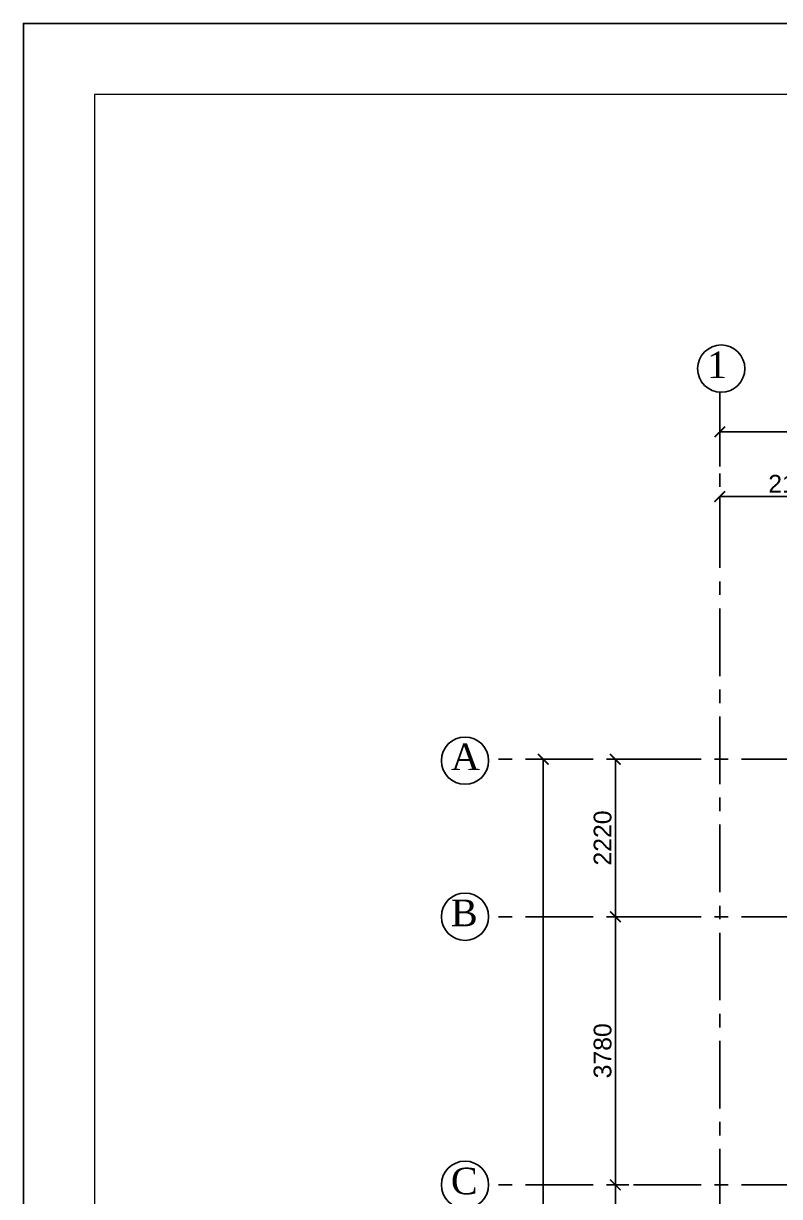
# Model space of a CAD drawing. Header units: inches. Extents: x 207135 to 337634, y -175669 to -89669.
# Drawn here: x 207135 to 217800, y -106208 to -89669 of the extents above; entities that cross this region are included whole.
import ezdxf

# ---------------------------------------------------------------- set-up
doc = ezdxf.new("R2010")
doc.units = ezdxf.units.IN
doc.header["$MEASUREMENT"] = 0
doc.linetypes.add('CENTER', pattern=[50.8, 31.75, -6.35, 6.35, -6.35])
for name, color, linetype in [('GIRD CIR', 1, 'Continuous'), ('GIRD TEXT', 4, 'Continuous'), ('GRID', 8, 'CENTER'), ('GRID DIM', 4, 'Continuous')]:
    doc.layers.add(name, color=color, linetype=linetype)
doc.layers.add('JKEC COLHAT', color=2, linetype='Continuous', lineweight=20)
doc.styles.add('T200', font='sanss___.ttf', dxfattribs={"height": 250})
doc.styles.add('T400', font='romantic.ttf')
doc.dimstyles.new('T 300', dxfattribs={"dimtxt": 250, "dimasz": 150, "dimexe": 1, "dimexo": 0, "dimgap": 50, "dimtad": 1, "dimdec": 0, "dimrnd": 5, "dimdsep": 46, "dimtxsty": 'T200', "dimblk": 'ARCHTICK', "dimcen": 2.5, "dimdle": 1, "dimclrd": 5, "dimclre": 253, "dimclrt": 4, "dimadec": 0, "dimazin": 0, "dimtfac": 1, "dimtdec": 0, "dimtmove": 2, "dimatfit": 3, "dimfxl": 0, "dimarcsym": 0})

# ---------------------------------------------------------------- blocks, each defined once
blk = doc.blocks.new('_ARCHTICK')
at = {"color": 0, "linetype": 'ByBlock', "const_width": 0.15}
blk.add_lwpolyline([(-0.5, -0.5), (0.5, 0.5)], dxfattribs=at)
blk = doc.blocks.new('*D36')
at = {"layer": 'Defpoints', "color": 0}
for p in [(214466, -100043), (214815, -100043, 15), (214815, -123693, 15)]:
    blk.add_point(p, dxfattribs=at)
at = {"layer": 'GRID DIM', "color": 253, "lineweight": -2}
for p, q in [((214815, -100043), (214465, -100043)), ((214815, -123693), (214465, -123693))]:
    blk.add_line(p, q, dxfattribs=at)
at = {"layer": 'GRID DIM', "color": 5, "lineweight": -2}
blk.add_line((214466, -123694), (214466, -100042), dxfattribs=at)
at = {"layer": 'GRID DIM', "color": 5, "lineweight": -2, "xscale": 150, "yscale": 150, "zscale": 150}
for p, rotation in [((214466, -100043), 90), ((214466, -123693), 270)]:
    blk.add_blockref('_ARCHTICK', p, dxfattribs=dict(at, rotation=rotation))
at = {"layer": 'GRID DIM', "color": 4, "insert": (214287, -111868), "char_height": 250, "attachment_point": 5, "rotation": 90, "style": 'T200'}
blk.add_mtext('23650', dxfattribs=at)
blk = doc.blocks.new('*D37')
at = {"layer": 'Defpoints', "color": 0}
for p in [(215760, -100043, 15), (215484, -102263), (215760, -102263, 15)]:
    blk.add_point(p, dxfattribs=at)
at = {"layer": 'GRID DIM', "color": 253, "lineweight": -2}
for p, q in [((215760, -100043), (215483, -100043)), ((215760, -102263), (215483, -102263))]:
    blk.add_line(p, q, dxfattribs=at)
at = {"layer": 'GRID DIM', "color": 5, "lineweight": -2}
blk.add_line((215484, -100042), (215484, -102264), dxfattribs=at)
at = {"layer": 'GRID DIM', "color": 5, "lineweight": -2, "xscale": 150, "yscale": 150, "zscale": 150}
for p, rotation in [((215484, -100043), 90), ((215484, -102263), 270)]:
    blk.add_blockref('_ARCHTICK', p, dxfattribs=dict(at, rotation=rotation))
at = {"layer": 'GRID DIM', "color": 4, "insert": (215305, -101153), "char_height": 250, "attachment_point": 5, "rotation": 90, "style": 'T200'}
blk.add_mtext('2220', dxfattribs=at)
blk = doc.blocks.new('*D38')
at = {"layer": 'Defpoints', "color": 0}
for p in [(215760, -102263, 15), (215484, -106043), (215674, -106043, 15)]:
    blk.add_point(p, dxfattribs=at)
at = {"layer": 'GRID DIM', "color": 253, "lineweight": -2}
for p, q in [((215760, -102263), (215483, -102263)), ((215674, -106043), (215483, -106043))]:
    blk.add_line(p, q, dxfattribs=at)
at = {"layer": 'GRID DIM', "color": 5, "lineweight": -2}
blk.add_line((215484, -102262), (215484, -106044), dxfattribs=at)
at = {"layer": 'GRID DIM', "color": 5, "lineweight": -2, "xscale": 150, "yscale": 150, "zscale": 150}
for p, rotation in [((215484, -102263), 90), ((215484, -106043), 270)]:
    blk.add_blockref('_ARCHTICK', p, dxfattribs=dict(at, rotation=rotation))
at = {"layer": 'GRID DIM', "color": 4, "insert": (215305, -104153), "char_height": 250, "attachment_point": 5, "rotation": 90, "style": 'T200'}
blk.add_mtext('3780', dxfattribs=at)
blk = doc.blocks.new('*D39')
at = {"layer": 'Defpoints', "color": 0}
for p in [(215674, -106043, 15), (215484, -108003), (215630, -108003, 15)]:
    blk.add_point(p, dxfattribs=at)
at = {"layer": 'GRID DIM', "color": 253, "lineweight": -2}
for p, q in [((215674, -106043), (215483, -106043)), ((215630, -108003), (215483, -108003))]:
    blk.add_line(p, q, dxfattribs=at)
at = {"layer": 'GRID DIM', "color": 5, "lineweight": -2}
blk.add_line((215484, -106042), (215484, -108004), dxfattribs=at)
at = {"layer": 'GRID DIM', "color": 5, "lineweight": -2, "xscale": 150, "yscale": 150, "zscale": 150}
for p, rotation in [((215484, -106043), 90), ((215484, -108003), 270)]:
    blk.add_blockref('_ARCHTICK', p, dxfattribs=dict(at, rotation=rotation))
at = {"layer": 'GRID DIM', "color": 4, "insert": (215305, -107023), "char_height": 250, "attachment_point": 5, "rotation": 90, "style": 'T200'}
blk.add_mtext('1960', dxfattribs=at)
blk = doc.blocks.new('*D50')
at = {"layer": 'Defpoints', "color": 0}
for p in [(300026, -95426), (216957, -95914, 15), (300026, -95914, 15)]:
    blk.add_point(p, dxfattribs=at)
at = {"layer": 'GRID DIM', "color": 5, "lineweight": -2}
blk.add_line((216956, -95426), (300027, -95426), dxfattribs=at)
at = {"layer": 'GRID DIM', "color": 253, "lineweight": -2}
for p, q in [((216957, -95914), (216957, -95425)), ((300026, -95914), (300026, -95425))]:
    blk.add_line(p, q, dxfattribs=at)
at = {"layer": 'GRID DIM', "color": 5, "lineweight": -2, "xscale": 150, "yscale": 150, "zscale": 150, "rotation": 180}
blk.add_blockref('_ARCHTICK', (216957, -95426), dxfattribs=at)
at = {"layer": 'GRID DIM', "color": 5, "lineweight": -2, "xscale": 150, "yscale": 150, "zscale": 150}
blk.add_blockref('_ARCHTICK', (300026, -95426), dxfattribs=at)
at = {"layer": 'GRID DIM', "color": 4, "insert": (258492, -95247), "char_height": 250, "attachment_point": 5, "style": 'T200'}
blk.add_mtext('83070', dxfattribs=at)
blk = doc.blocks.new('*D51')
at = {"layer": 'Defpoints', "color": 0}
for p in [(219102, -96339), (216957, -96579, 15), (219102, -96579, 15)]:
    blk.add_point(p, dxfattribs=at)
at = {"layer": 'GRID DIM', "color": 5, "lineweight": -2}
blk.add_line((216956, -96339), (219103, -96339), dxfattribs=at)
at = {"layer": 'GRID DIM', "color": 253, "lineweight": -2}
for p, q in [((216957, -96579), (216957, -96338)), ((219102, -96579), (219102, -96338))]:
    blk.add_line(p, q, dxfattribs=at)
at = {"layer": 'GRID DIM', "color": 5, "lineweight": -2, "xscale": 150, "yscale": 150, "zscale": 150, "rotation": 180}
blk.add_blockref('_ARCHTICK', (216957, -96339), dxfattribs=at)
at = {"layer": 'GRID DIM', "color": 5, "lineweight": -2, "xscale": 150, "yscale": 150, "zscale": 150}
blk.add_blockref('_ARCHTICK', (219102, -96339), dxfattribs=at)
at = {"layer": 'GRID DIM', "color": 4, "insert": (218030, -96160), "char_height": 250, "attachment_point": 5, "style": 'T200'}
blk.add_mtext('2145', dxfattribs=at)

msp = doc.modelspace()

# ---------------------------------------------------------------- linework, layer by layer
at = {"layer": 'Defpoints', "ltscale": 0.2}
msp.add_lwpolyline([(207134.8, -175669), (329134.8, -175669), (329134.8, -89669), (207134.8, -89669)], close=True, dxfattribs=at)
msp.add_lwpolyline([(207134.8, -175669), (329134.8, -175669), (329134.8, -89669), (207134.8, -89669)], close=True, dxfattribs=at)
at = {"layer": 'GIRD CIR'}
for centre in [(216977.4, -94535.4, 14.7), (213363.5, -100062.6, 14.7), (213363.5, -102262.5, 14.7), (213363.5, -106042.5, 14.7)]:
    msp.add_circle(centre, 333.3, dxfattribs=at)
at = {"layer": 'GRID', "ltscale": 30}
for p, q in [((216957.4, -94868.8, 14.7), (216957.4, -126522.9, 14.7)), ((300513.9, -100042.6, 14.7), (213696.9, -100042.6, 14.7)), ((300513.9, -102262.5, 14.7), (213696.9, -102262.5, 14.7)), ((300513.9, -106042.5, 14.7), (213696.9, -106042.5, 14.7))]:
    msp.add_line(p, q, dxfattribs=at)
at = {"layer": 'JKEC COLHAT', "ltscale": 0.2}
msp.add_lwpolyline([(208134.8, -174669), (328134.8, -174669), (328134.8, -90669), (208134.8, -90669)], close=True, dxfattribs=at)
msp.add_lwpolyline([(208134.8, -174669), (328134.8, -174669), (328134.8, -90669), (208134.8, -90669)], close=True, dxfattribs=at)

# ---------------------------------------------------------------- texts
at = {"layer": 'GIRD TEXT', "ltscale": 7, "style": 'T400'}
for s, p in [('1', (216777.9, -94668.8)), ('A', (213164.1, -100195.9)), ('B', (213164.1, -102395.9)), ('C', (213164.1, -106175.9))]:
    msp.add_text(s, height=375, dxfattribs=at).set_placement(p)

# ---------------------------------------------------------------- dimensions: what is measured, and where the dimension line sits
at = {"layer": 'GRID DIM'}
for base, p1, p2, picture, middle in [((300026, -95426.3), (216957.4, -95914.3, 14.7), (300026, -95914.3, 14.7), '*D50', (258491.7, -95247.4)), ((219102.4, -96339.1), (216957.4, -96579.1, 14.7), (219102.4, -96579.1, 14.7), '*D51', (218029.9, -96160.3))]:
    dim = msp.add_linear_dim(base=base, p1=p1, p2=p2, dimstyle='T 300', dxfattribs=at)
    dim.commit()
    dim.dimension.update_dxf_attribs({"geometry": picture, "text_midpoint": middle})
for base, p1, p2, picture, middle in [((214466, -100042.6), (214815.4, -123692.5, 14.7), (214815.4, -100042.6, 14.7), '*D36', (214287, -111867.6)), ((215483.5, -102262.5), (215760.4, -100042.6, 14.7), (215760.4, -102262.5, 14.7), '*D37', (215304.8, -101152.6)), ((215483.5, -106042.5), (215760.4, -102262.5, 14.7), (215674.1, -106042.5, 14.7), '*D38', (215304.6, -104152.5)), ((215483.5, -108002.5), (215674.1, -106042.5, 14.7), (215629.6, -108002.5, 14.7), '*D39', (215304.6, -107022.5))]:
    dim = msp.add_linear_dim(base=base, p1=p1, p2=p2, angle=90, dimstyle='T 300', dxfattribs=at)
    dim.commit()
    dim.dimension.update_dxf_attribs({"geometry": picture, "text_midpoint": middle})

doc.saveas('drawing.dxf')
